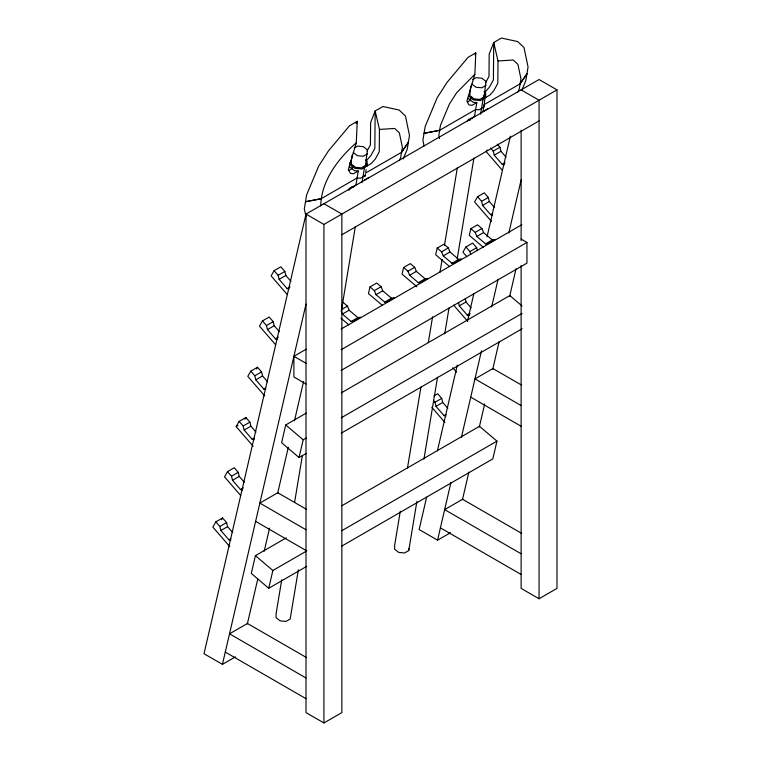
<?xml version="1.0" encoding="UTF-8"?>
<svg xmlns="http://www.w3.org/2000/svg" width="761" height="761" viewBox="0 0 761 761"><rect width="100%" height="100%" fill="white"/><g stroke="black" fill="none" stroke-linecap="round" stroke-linejoin="round"><path stroke-width="1.14" d="M403.168 158.925L407.192 149.337L409.494 135.448L405.432 115.986L399.135 110.031L382.916 106.502L375.163 110.973L379.444 129.427L379.254 151.772L375.335 158.963L371.444 163.406L361.96 169.009L354.807 168.324L349.784 164.414L349.813 162.474M521.723 90.473L525.746 80.885L528.058 66.997L523.996 47.534L517.699 41.579L501.48 38.05L493.727 42.521L498.008 60.975L497.818 83.32L493.899 90.511L490.008 94.963L480.524 100.566L473.371 99.872L468.348 95.962M351.411 160.162L351.363 164.119L355.473 167.325L361.323 167.886L365.489 165.479M366.697 166.145L366.726 163.548M367.059 166.069L367.116 161.218L365.442 159.915M365.28 166.735L367.468 149.879L363.358 146.683L357.508 146.122L354.179 148.043M400.296 511.268L394.655 545.247L394.617 549.214L398.716 552.41L404.567 552.971L408.743 550.564L408.762 548.586M469.975 91.71L469.927 95.677L474.036 98.873L479.887 99.434L484.053 97.028L484.072 95.049M520.115 83.853L526.907 73.903L520.115 83.853L484.11 104.638L484.082 106.882L478.983 109.831L475.673 109.508L439.658 130.302L424.039 133.365M485.29 95.096L484.3 103.486M485.623 97.617L485.67 92.775L484.006 91.463M483.844 98.283L486.032 81.437L481.922 78.231L476.072 77.67L472.733 79.601M348.88 190.307L351.211 187.644L355.958 184.904L358.26 171.016L353.513 173.755L350.431 173.337L348.319 169.636L356.291 142.792L357.232 121.322L349.489 125.803L328.524 150.792L318.707 166.06L306.635 194.835L304.333 208.723L305.998 216.733M469.775 119.192L474.512 116.452L476.824 102.573L472.077 105.313L468.995 104.885L466.883 101.184L474.854 74.34L475.796 52.87L468.044 57.351L447.088 82.34L437.261 97.608L425.199 126.383L422.888 140.271L424.086 145.998M281.741 579.72L276.091 613.699L276.053 617.656L280.153 620.862L286.012 621.423L290.179 619.016L298.35 569.799M294.583 502.384L302.364 455.516M351.202 161.418L352.372 154.388M362.008 182.602L364.509 167.544L363.406 166.678M341.347 310.859L355.358 226.493M364.966 176.562L365.356 174.25M365.737 171.929L366.117 169.617M407.496 467.91L420.928 387.064M428.319 342.536L432.6 316.766M439.991 272.238L442.131 259.349M444.472 245.289L457.313 167.953M469.956 91.796L470.926 85.936M480.572 114.15L483.073 99.092L481.97 98.226M408.743 550.564L416.914 501.356M423.915 459.168L437.537 377.152M444.738 333.803L449.019 308.024M457.19 258.807L473.922 158.041M484.11 104.638L482.95 111.582L487.696 108.842M521.123 265.541L521.123 588.396L539.054 598.745L556.985 588.396L556.985 89.874L539.054 79.525L306.008 214.069L204.015 653.718L222.44 664.353L306.008 304.115M286.25 537.865L255.411 555.663L251.292 573.433L268.738 588.263L306.769 566.308M306.293 413.08L285.736 424.952L281.618 442.712L299.063 457.542L306.255 453.394M247.335 623.982L257.779 578.959M264.2 551.24L269.556 528.153M277.594 493.518L288.305 447.325M294.469 420.776L303.572 381.518M268.738 588.263L272.866 570.503L306.778 550.916M299.063 457.542L303.182 439.782L306.264 438.003M369.998 286.897L374.355 290.607L376.02 294.678L384.743 302.098L387.444 301.727L394.16 297.846L391.468 298.217L382.745 290.797L381.08 286.726L376.714 283.016L369.998 286.897L368.448 293.556L382.403 305.427M403.606 267.491L407.972 271.201L409.637 275.273L418.36 282.692L421.052 282.321L427.777 278.44L425.085 278.811L416.362 271.392L414.688 267.32L410.331 263.61L403.606 267.491L402.065 274.15L416.895 286.764M437.223 248.086L441.58 251.796L443.244 255.867L451.967 263.287L454.669 262.916L461.394 259.035L458.693 259.406L449.97 251.986L448.305 247.915L443.939 244.205L437.223 248.086L435.673 254.745L449.637 266.616M470.831 228.681L475.197 232.39L476.862 236.462L485.585 243.881L488.277 243.51L495.002 239.629L492.31 240L483.587 232.581L481.922 228.509L477.556 224.799L470.831 228.681L469.29 235.339L483.245 247.211M426.655 497.123L419.14 529.523L437.565 540.158L450.512 532.681M437.394 450.845L457.256 365.232M467.454 321.266L473.894 293.499M487.04 236.804L510.393 136.152M437.565 540.158L450.959 482.426M461.404 437.394L481.485 350.802M491.663 306.921L498.094 279.211M508.805 233.028L521.123 179.919M462.45 499.787L468.881 472.077M479.325 427.045L484.681 403.948M492.719 369.313L499.149 341.603M509.594 296.571L516.025 268.861M341.756 505.818L479.506 426.293L496.952 441.123L492.824 458.893L341.727 546.132M356.567 123.567L357.232 121.322L355.929 123.272M475.13 55.115L475.796 52.87M399.382 160.495L400.724 157.289L402.379 147.32L399.363 132.861L394.702 128.457L379.444 129.427M517.937 92.043L519.287 88.837L520.943 78.868L517.927 64.409L513.266 60.005L498.008 60.975M367.059 151.059L370.426 144.894L370.617 122.55L375.163 110.973L374.84 148.328L370.921 155.52L367.03 159.972M485.623 82.607L488.99 76.442L489.18 54.098L493.727 42.521L493.404 79.876L489.475 87.068L485.585 91.52M290.949 281.37L285.851 275.482L284.842 271.43L280.838 266.807L274.112 270.688L271.106 275.891L287.297 294.583M279.297 331.606L274.198 325.718L273.189 321.665L269.185 317.033L262.459 320.914L259.453 326.127L275.644 344.819M267.644 381.841L262.545 375.944L261.537 371.901L257.532 367.268L250.807 371.149L247.801 376.353L264.761 395.939M256.533 368.999L257.532 367.268M253.109 446.174L236.148 426.588L239.154 421.385L245.879 417.504L249.884 422.127L250.892 426.179L255.991 432.077M244.88 419.235L245.879 417.504M244.338 482.303L239.239 476.415L238.231 472.362L234.226 467.739L227.501 471.62L224.495 476.824L240.685 495.516M232.685 532.538L227.587 526.65L226.578 522.598L222.573 517.965L215.848 521.846L212.842 527.05L229.803 546.645M221.575 519.706L222.573 517.965M487.23 149.955L486.231 151.686L502.412 170.388M494.422 207.411L489.313 201.513L488.315 197.46L484.31 192.837L477.585 196.719L474.579 201.922L491.53 221.508M477.413 250.74L476.662 247.696L472.657 243.073L465.932 246.954L462.926 252.157L466.778 256.609M365.546 173.089L401.551 152.305L408.343 142.355M401.551 152.305L408.334 142.431M348.738 189.508L350.203 187.644M467.302 121.056L468.766 119.192L470.174 120.39M356.291 142.792C338.055 158.649 321.18 180.975 320.733 205.955M474.854 74.34L456.724 92.642L449.456 103.934L440.486 125.318L438.831 135.277L439.535 138.616M367.42 153.846L363.254 156.252L357.404 155.691L353.294 152.495M485.984 85.394L481.818 87.8L475.967 87.239L471.858 84.043M353.418 165.727L352.295 166.374L351.915 168.695L349.099 170.321M471.982 97.275L470.859 97.922L470.469 100.243L467.663 101.869M321.104 198.754L305.484 201.741L321.104 198.754L357.109 177.96L360.419 178.283L365.518 175.334M364.395 180.034L369.133 177.294M323.929 203.72L341.86 214.069L341.86 712.6L323.929 722.95L306.008 712.6L306.008 214.069L323.929 224.428L556.985 89.874M341.86 234.778L539.054 120.923M289.142 289.009L287.144 288.619L279.125 279.363L278.126 275.311L284.842 271.43M504.267 164.814L502.26 164.424L494.25 155.158L493.242 151.116L499.967 147.234L497.294 144.143M279.125 279.363L285.851 275.482M494.25 155.158L500.966 151.277L499.967 147.234M287.144 288.619L290.017 286.964M502.26 164.424L505.142 162.759M277.489 339.244L275.492 338.854L267.472 329.599L266.474 325.546L273.189 321.665M492.614 215.04L490.607 214.659L482.598 205.394L481.589 201.342L488.315 197.46M267.472 329.599L274.198 325.718M482.598 205.394L489.313 201.513M275.492 338.854L278.364 337.19M490.607 214.659L492.529 213.546M341.708 309.461L347.463 306.131L349.128 310.203L357.851 317.622L360.552 317.251L353.827 321.132L351.135 321.503L342.412 314.084L341.156 311.03M374.355 290.607L381.08 286.726M407.972 271.201L414.688 267.32M441.58 251.796L448.305 247.915M475.197 232.39L481.922 228.509M342.412 314.084L349.128 310.203M376.02 294.678L382.745 290.797M409.637 275.273L416.362 271.392M443.244 255.867L449.97 251.986M476.862 236.462L483.587 232.581M265.836 389.48L263.839 389.09L255.82 379.825L254.821 375.782L261.537 371.901M470.688 254.621L469.937 251.577L476.662 247.696M351.135 321.503L357.851 317.622M384.743 302.098L391.468 298.217M418.36 282.692L425.085 278.811M451.967 263.287L458.693 259.406M485.585 243.881L492.31 240M306.008 383.982L293.898 376.99L293.898 356.291L306.217 349.185M341.128 329.028L521.818 224.704M255.82 379.825L262.545 375.944M263.839 389.09L265.76 387.977M341.052 349.775L526.954 242.445L526.954 263.144L341.052 370.474M236.148 426.588L238.069 425.475M254.184 439.706L252.186 439.325L244.167 430.06L243.168 426.008L249.884 422.127M244.167 430.06L250.892 426.179M469.309 315.511L467.302 315.121L459.292 305.865L466.008 301.984L465.266 298.94M252.186 439.325L254.107 438.212M467.302 315.121L470.184 313.456M341.242 392.904L509.822 295.572L522.036 305.951M242.531 489.941L240.533 489.551L232.514 480.296L231.515 476.243L238.231 472.362M232.514 480.296L239.239 476.415M341.213 417.818L522.132 313.37M240.533 489.551L243.415 487.896M341.204 433.218L522.122 328.762M433.856 395.986L437.699 393.77L441.703 398.393L442.712 402.445L447.81 408.343M230.878 540.177L228.88 539.787L220.861 530.531L219.862 526.479L226.578 522.598M446.003 415.972L443.996 415.592L435.986 406.326L434.988 402.274L441.703 398.393M220.861 530.531L227.587 526.65M435.986 406.326L442.712 402.445M228.88 539.787L230.802 538.683M443.996 415.592L445.917 414.479M341.737 530.74L496.952 441.123M222.44 664.353L235.387 656.876M424.048 133.289L439.658 130.302M476.824 102.573L472.981 102.202L467.967 98.293M470.288 118.412L472.334 118.611M358.26 171.016L354.426 170.654L349.404 166.735M351.734 186.864L353.77 187.054M521.123 89.874L539.054 100.224L539.054 598.745M521.123 239.078L526.954 242.445M521.618 385.133L492.89 368.552L474.969 378.902L521.123 405.556M470.736 397.156L521.123 426.255M293.898 356.291L306.008 363.282M521.723 533.423L462.574 499.273L444.643 509.623L521.123 553.78M440.41 527.877L521.123 574.479M306.493 509.337L277.775 492.757L259.843 503.107L306.008 529.751M255.61 521.361L306.008 550.45M306.597 657.618L247.449 623.478L229.518 633.827L306.008 677.984M225.285 652.082L306.008 698.684M343.106 302.421L347.463 306.131M340.947 318.155L348.795 324.833M285.736 424.952L303.182 439.782M255.411 555.663L272.866 570.503M500.966 151.277L506.075 157.175M490.579 148.024L493.242 151.116M477.585 196.719L481.589 201.342M465.932 246.954L469.937 251.577M466.008 301.984L471.116 307.872M453.585 305.056L467.454 321.085M452.719 367.753L456.581 372.205M433.646 400.733L434.988 402.274M431.82 407.306L444.928 422.441M274.112 270.688L278.126 275.311M262.459 320.914L266.474 325.546M250.807 371.149L254.821 375.782M239.154 421.385L243.168 426.008M227.501 471.62L231.515 476.243M215.848 521.846L219.862 526.479M458.541 302.821L459.292 305.865M521.123 130.16L521.123 240.619M323.929 224.428L323.929 722.95"/></g></svg>
